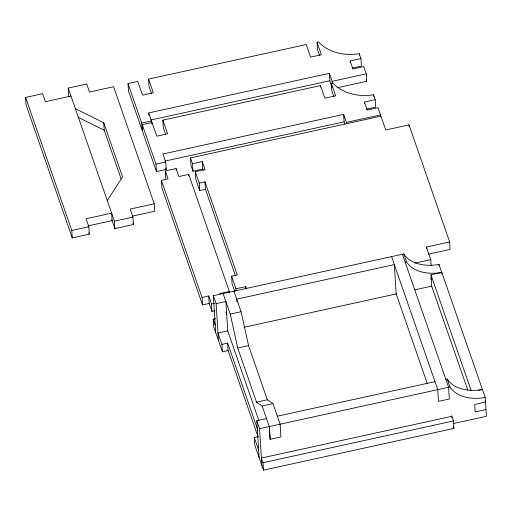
<?xml version="1.0" encoding="UTF-8"?>
<svg xmlns="http://www.w3.org/2000/svg" width="512" height="512" viewBox="0 0 512 512"><rect width="100%" height="100%" fill="white"/><g stroke="black" fill="none" stroke-linecap="round" stroke-linejoin="round"><path stroke-width="0.77" d="M107.27 200.563L122.547 176.896L103.75 122.765L75.36 108.666M111.821 219.782L114.886 228.608L133.395 224.538L132.928 217.094L130.15 209.094L154.259 203.808L113.606 86.739L89.498 92.019L86.726 84.038L68.218 88.096L68.685 95.552L69.197 97.024M88.09 225.869L112.109 220.608L111.642 213.152L86.067 218.752L88.838 226.733L89.306 234.189L72.262 237.926L26.067 104.896L25.6 97.44L42.65 93.702L45.421 101.683L70.989 96.077M128.019 83.59L141.722 123.053L142.195 130.496L128.493 91.034L128.019 83.59L137.766 81.453L142.515 95.123L153.318 92.755L148.576 79.085L306.221 44.531L310.592 57.12L321.414 54.746L317.043 42.163L318.451 41.85A39.878 29.683 -3.6 0 0 359.251 53.69L360.954 58.611L361.427 66.054L352.147 68.09M350.227 62.47L350.131 60.986L360.954 58.611M332.294 83.552L332.154 81.318L329.376 73.325L148.678 112.928L151.456 120.922L151.59 123.155M150.701 120.032L329.843 80.768L329.376 73.325M141.722 123.053L151.456 120.922M332.154 81.318L366.246 73.843L363.731 66.605L352.909 68.979L350.131 60.986M346.502 123.872L346.413 122.381L343.635 114.387L162.938 153.997L165.715 161.99L166.182 169.434L156.454 171.565L142.752 132.102L142.278 124.659L152.026 122.522L156.774 136.192L167.578 133.818L162.835 120.154L320.48 85.6L324.851 98.189L335.674 95.814L331.302 83.226L332.71 82.918A39.878 29.683 -3.6 0 0 373.51 94.758L375.213 99.68L375.686 107.123L366.406 109.152M337.267 87.744L366.714 81.286L366.246 73.843M364.486 103.539L364.39 102.048L375.213 99.68M164.96 161.094L344.102 121.83L343.635 114.387M156.454 171.565L155.981 164.122L165.715 161.99M346.413 122.381L380.506 114.912L377.99 107.674L367.168 110.042L364.39 102.048M193.005 171.181L192.538 163.725L202.266 161.594L202.733 169.05L193.005 171.181L190.982 165.35L190.515 157.894L380.941 116.16L385.734 129.965L409.005 124.864L449.658 241.939L450.125 249.395L428.41 254.15M165.766 178.394L165.299 170.938L176.122 168.563L178.893 176.544L188.698 174.4L229.35 291.469L229.44 292.96M199.725 190.528L199.258 183.072L204.954 181.824L205.427 189.28L199.725 190.528L195.776 179.162L195.309 171.706L205.037 169.574L202.266 161.594M202.528 304.902L202.054 297.453L208.717 295.987L209.19 303.443L202.528 304.902L161.875 187.834L161.408 180.378L168.07 178.918L165.299 170.938M132.173 216.198L154.726 211.264L154.259 203.808M72.262 237.926L71.795 230.47L88.838 226.733M114.886 228.608L114.419 221.152L132.928 217.094M234.63 291.066L232.07 283.68L231.603 276.224L237.299 274.976L204.954 181.824M236.102 291.014L235.962 288.774L245.69 286.643L246.445 288.819M426.477 248.531L426.387 247.04L449.658 241.939M219.546 293.619L229.35 291.469M215.686 332.467L213.37 295.667L403.795 253.926A39.878 26.08 -19.1 0 0 439.027 264.461L485.216 397.498L486.4 416.294L453.082 423.597M215.053 310.746L211.962 311.424L211.488 303.968L214.586 303.296M218.458 340.448L216.141 303.648L225.888 301.51L227.718 330.861L258.925 420.742M405.165 262.214L406.566 261.907A39.878 26.08 -19.1 0 0 441.798 272.442L441.894 273.971M415.162 263.085L430.771 259.667L426.387 247.04M223.098 293.53L230.24 314.099L241.069 311.731L248.57 345.645L267.366 399.776L272.973 403.622L280.122 424.218M222.406 351.814L221.933 344.365L227.635 343.11L228.102 350.566L222.406 351.814L213.664 326.643L213.197 319.187L215.533 318.675M431.731 286.861L430.97 274.816L441.798 272.442M227.718 330.861L217.99 332.992L221.933 344.365M244.07 327.277L396.73 293.818M414.624 289.894L431.686 286.157L467.878 390.387M230.24 314.099L237.741 348.019L248.57 345.645M237.741 348.019L256.538 402.15L267.366 399.776M256.538 402.15L262.15 405.997L272.973 403.622M259.11 457.523L256.794 420.717L266.534 418.579M277.344 416.211L434.989 381.658M445.818 379.283L447.219 378.976A39.878 26.08 -19.1 0 0 482.445 389.517L478.579 390.362M261.882 465.504L259.565 428.698L449.99 386.957A39.878 26.08 -19.1 0 0 485.216 397.498M451.642 415.757L453.453 420.954L453.92 428.41L263.494 470.15L254.752 444.973L254.278 437.517L258.554 436.576M485.978 409.542L475.149 411.91L474.682 404.461L485.504 402.086L485.005 400.634M263.494 470.15L263.021 462.694L453.453 420.954M77.958 117.178L104.218 130.221L121.184 179.085M366.214 79.84L366.714 81.286M430.97 274.816L471.098 390.374M430.758 277.952L431.258 279.405M403.795 253.926L406.566 261.907M447.219 378.976L449.99 386.957M402.394 254.234L448.589 387.264L449.325 399.008L438.502 401.382L437.76 389.638L391.571 256.608M453.402 426.925L453.92 428.41M329.843 80.768L332.115 87.309M344.102 121.83L344.858 124.013M319.571 55.526L317.51 49.606L317.043 42.163M333.83 96.595L331.77 90.669L331.302 83.226M427.398 383.821L396.186 293.939L394.342 264.589L236.698 299.142L236.845 301.53M202.733 169.05L203.238 170.496M205.427 189.28L235.424 275.667M190.515 157.894L192.538 163.725M195.309 171.706L199.258 183.072M231.603 276.224L235.962 288.774M233.926 291.162L241.069 311.731M262.15 405.997L269.299 426.586L270.118 439.328M151.539 93.722L149.043 86.528L148.576 79.085M165.549 134.067L163.302 127.597L162.835 120.154M225.933 312.077L226.688 314.253M213.37 295.667L216.141 303.648M256.794 420.717L259.565 428.698M227.635 343.11L257.894 430.259M165.677 167.981L166.182 169.434M228.102 350.566L257.843 436.211M208.717 295.987L211.488 303.968M209.19 303.443L211.962 311.424M213.197 319.187L215.219 325.011M254.278 437.517L258.637 450.067M263.021 462.694L261.408 458.048L451.84 416.307L451.93 417.798M142.278 124.659L155.981 164.122M161.408 180.378L202.054 297.453M132.89 223.085L133.395 224.538M68.218 88.096L114.419 221.152M88.806 232.742L89.306 234.189M25.6 97.44L71.795 230.47M439.027 264.461L439.123 265.99M430.771 259.667L431.142 265.626M409.005 124.864L409.101 126.355M380.506 114.912L380.602 116.397M373.51 94.758L373.6 96.243M359.251 53.69L359.341 55.181M320.48 85.6L320.576 87.091M280.115 424.192L280.928 436.96L270.112 439.309L269.306 426.56M245.69 286.643L245.83 288.883M188.698 174.4L188.794 175.891M176.122 168.563L176.218 170.054M152.026 122.522L152.122 124.013M148.723 113.67L148.819 115.162M103.75 122.765L104.218 130.221"/></g></svg>
